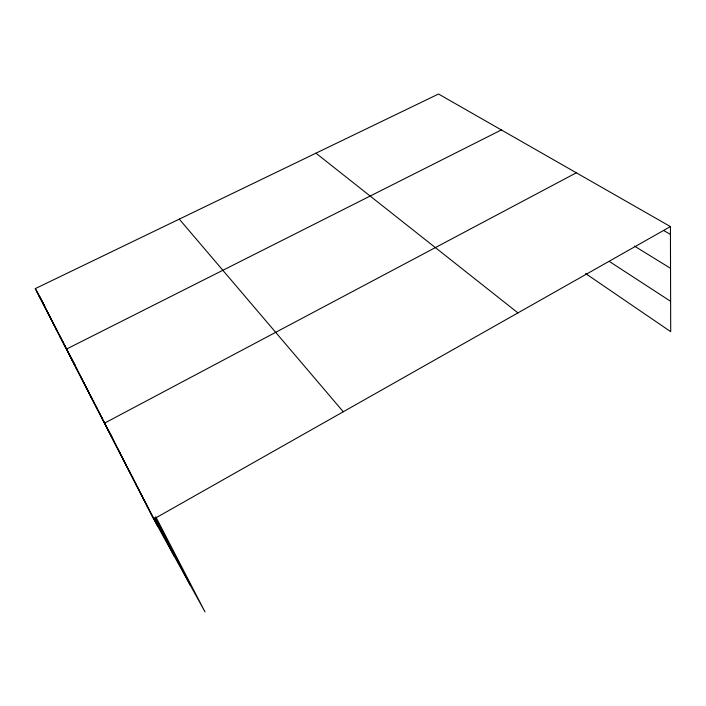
<?xml version="1.0" encoding="UTF-8"?>
<svg xmlns="http://www.w3.org/2000/svg" width="706" height="706" viewBox="0 0 706 706"><rect width="100%" height="100%" fill="white"/><g stroke="black" fill="none" stroke-linecap="round" stroke-linejoin="round"><path stroke-width="1.06" d="M155.752 516.766L205.049 611.978L153.723 519.069L670.426 226.582L670.7 331.661L585.627 273.575M576.334 172.793L104.453 423.194L112.739 438.285M66.399 349.135L501.357 129.93M153.723 519.069L35.3 288.613L438.532 94.022L670.426 226.582M663.569 230.438L670.444 234.418M634.473 246.103L670.532 268.306M609.402 261.485L670.621 301.321M315.944 153.176L517.939 312.899M179.28 219.125L343.284 411.766M135.931 484.448L139.303 490.564M139.373 491.138L142.744 497.262M142.868 497.942L146.733 504.949M146.424 504.869L149.813 511.003L143.23 498.136M150.043 511.903L153.431 518.054L150.29 511.885M107.383 428.895L111.16 435.77M110.357 434.675L114.143 441.568M113.375 440.562L116.693 446.598M116.446 446.527L120.249 453.446M119.561 452.599L123.374 459.527M122.729 458.768L126.55 465.704L117.17 447.463M125.95 465.025L129.78 471.987M129.224 471.396L133.063 478.359M132.551 477.874L136.39 484.845L127.009 466.604M68.694 353.609L72.321 360.236M71.024 358.136L74.659 364.79M73.389 362.734L77.033 369.397M75.78 367.385L81.87 378.813M80.66 376.898L84.341 383.614M83.158 381.752L86.847 388.485M85.691 386.676L89.388 393.427M88.259 391.671L91.965 398.431M90.862 396.737L94.578 403.514M93.501 401.873L97.225 408.668M96.175 407.088L99.917 413.901M98.893 412.375L102.644 419.205L46.525 310.058M101.655 417.74L105.415 424.588M35.3 288.613L38.265 294.049M43.331 303.351L38.759 294.949L46.031 309.096M43.834 304.286L44.84 306.122M37.197 292.302L40.666 298.656M39.112 296.035L44.549 306.21M43.022 303.642L48.529 313.949M47.028 311.443L50.55 317.894M49.076 315.414L54.689 325.934M53.241 323.524L56.789 330.029M55.359 327.655L61.087 338.377M59.692 336.074L63.275 342.639M61.899 340.371L65.49 346.955M64.131 344.722L75.33 365.47M155.726 518.354L190.382 585.442M154.402 517.719L174.285 556.302M103.102 420.105L116.737 446.616M136.876 485.79L139.294 490.493M139.779 491.438L142.736 497.183M153.917 518.928L157.606 526.094"/></g></svg>
